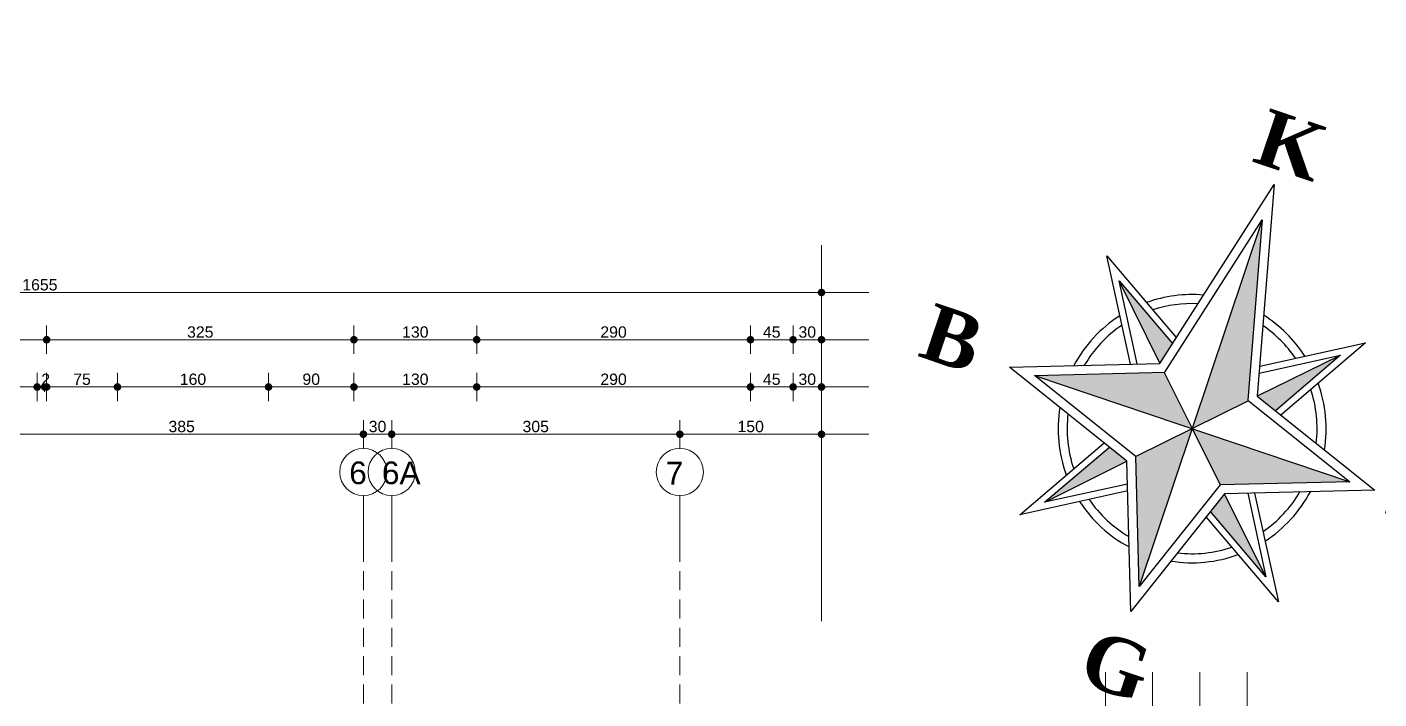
# Model space of a CAD drawing. Header units: millimetres. Extents: x 38129 to 72024, y -56282 to 16512.
# Drawn here: x 49103 to 50534, y -43069 to -42358 of the extents above; entities that cross this region are included whole.
import ezdxf

# ---------------------------------------------------------------- set-up
doc = ezdxf.new("R2010")
doc.units = ezdxf.units.MM
doc.linetypes.add('HIDDEN', pattern=[0.375, 0.25, -0.125])
for name, color, linetype, lineweight in [('AKS', 55, 'HIDDEN', 0), ('DIŞÖLÇÜ', 37, 'Continuous', 0), ('DÖŞEME', 4, 'Continuous', 15), ('dışölçü', 32, 'Continuous', 25)]:
    doc.layers.add(name, color=color, linetype=linetype, lineweight=lineweight)
doc.styles.add('icdisolcu_yazi', font='arial.ttf')
doc.styles.add('MALİ1', font='timesbd.ttf')
doc.styles.get("Standard").update_dxf_attribs({"font": 'arial.ttf'})
doc.dimstyles.new('İç Ölçü', dxfattribs={"dimtxt": 12, "dimasz": 8, "dimexe": 5, "dimexo": 0, "dimgap": 2, "dimtad": 1, "dimdec": 0, "dimzin": 12, "dimdsep": 46, "dimtxsty": 'icdisolcu_yazi', "dimblk": 'DOT', "dimcen": 8, "dimdle": 5, "dimclrd": 256, "dimclre": 256, "dimclrt": 7, "dimadec": 0, "dimazin": 3, "dimtfac": 1, "dimtdec": 0, "dimtix": 1, "dimtmove": 2, "dimatfit": 3, "dimldrblk": 'DOT', "dimfxl": 0, "dimtolj": 1, "dimtzin": 0, "dimlwd": -1, "dimlwe": -1, "dimarcsym": 0})

# ---------------------------------------------------------------- blocks, each defined once
blk = doc.blocks.new('KUZEY İŞARETİ')
at = {"layer": 'DÖŞEME'}
h = blk.add_hatch(color=256, dxfattribs=at)
h.paths.add_polyline_path([(0, -74.01), (-19.77, -19.77), (0, 0)])
h.paths.add_polyline_path([(74.01, 0), (19.77, -19.77), (0, 0)])
h.paths.add_polyline_path([(19.59, 19.59), (0, 0), (0, 97.96)])
h.paths.add_polyline_path([(-74.01, 0), (-19.77, 19.77), (0, 0)])
h = blk.add_hatch(color=256, dxfattribs=at)
h.paths.add_polyline_path([(-51.67, -51.83), (-32.27, -19.48), (-22.9, -22.9)])
h.paths.add_polyline_path([(51.84, -51.76), (19.46, -32.33), (22.9, -22.9)])
h.paths.add_polyline_path([(32.6, 19.36), (22.9, 22.9), (52.03, 51.88), (52.15, 51.95)])
h.paths.add_polyline_path([(-22.9, 22.9), (-51.67, 51.83), (-51.75, 51.95), (-20.35, 33.11)])
for p, q in [((0, 97.96), (0, -74.01)), ((-51.67, 51.83), (-22.9, 22.9)), ((52.03, 51.88), (22.9, 22.9)), ((19.77, 19.77), (-19.77, -19.77)), ((-19.77, 19.77), (0, 0)), ((-74.01, 0), (74.01, 0)), ((0, 0), (19.77, -19.77)), ((-51.67, -51.83), (-22.9, -22.9)), ((51.84, -51.76), (22.9, -22.9))]:
    blk.add_line(p, q)
for points in [[(-22.9, 22.9), (0, 114.49), (22.9, 22.9), (85.73, 0), (22.9, -22.9), (0, -85.73), (-22.9, -22.9), (-85.73, 0)], [(-19.52, 19.86), (0, 97.96), (19.52, 19.86), (74.01, 0), (19.77, -19.77), (0, -74.01), (-19.77, -19.77), (-74.01, 0)]]:
    blk.add_lwpolyline(points, close=True)
for points in [[(-35.15, 18.44), (-60.52, 60.72), (-19.58, 36.16)], [(19.64, 35.95), (60.92, 60.72), (35.48, 18.31)], [(-32.27, 19.48), (-51.75, 51.95), (-20.35, 33.11)], [(20.4, 32.9), (52.15, 51.95), (32.6, 19.36)], [(-18.34, -35.41), (-60.52, -60.72), (-35.15, -18.44)], [(-19.39, -32.53), (-51.75, -51.95), (-32.27, -19.48)], [(35.48, -18.31), (60.92, -60.72), (18.41, -35.21)], [(32.6, -19.36), (52.15, -51.95), (19.46, -32.33)]]:
    blk.add_lwpolyline(points)
for radius, start, end in [(59.62, 103.72159, 128.48425), (59.62, 51.30105, 76.27841), (55.61, 105.91894, 126.92698), (55.61, 52.84041, 74.08106), (59.62, 141.22955, 170.53007), (59.62, 9.46993, 38.41262), (55.61, 142.76296, 168.1645), (55.61, 11.8355, 36.84936), (59.62, 189.46993, 218.77045), (55.61, 191.8355, 217.23704), (55.61, 323.15064, 348.1645), (59.62, 321.58738, 350.53007), (59.62, 231.51575, 260.53007), (55.61, 233.07302, 258.1645), (59.62, 279.46993, 308.69895), (55.61, 281.8355, 307.15959)]:
    blk.add_arc((0, 0), radius, start, end)
at = {"style": 'MALİ1'}
for s, p in [('K', (-13.15, 121.07)), ('B', (-126.55, -8.33)), ('D', (92.59, -8.33)), ('G', (-13.15, -123.15))]:
    blk.add_text(s, height=25, dxfattribs=at).set_placement(p)
blk = doc.blocks.new('_Dot')
at = {"color": 0, "lineweight": -2}
blk.add_line((-0.5, 0), (-1, 0), dxfattribs=at)
at = {"color": 0, "lineweight": 30, "const_width": 0.5}
blk.add_lwpolyline([(-0.25, 0, 1), (0.25, 0, 1)], format="xyb", close=True, dxfattribs=at)
blk = doc.blocks.new('*D1173')
at = {"layer": 'Defpoints', "color": 0, "lineweight": 120, "transparency": 16777216}
for p in [(49074.2, -42788.7), (49459, -42788.7), (49459, -42788.7)]:
    blk.add_point(p, dxfattribs=at)
at = {"layer": 'DIŞÖLÇÜ', "transparency": 16777216}
for p, q in [((49074.2, -42788.7), (49074.2, -42783.7)), ((49459, -42788.7), (49459, -42783.7))]:
    blk.add_line(p, q, dxfattribs=at)
at = {"layer": 'DIŞÖLÇÜ', "linetype": 'Continuous', "transparency": 16777216}
blk.add_line((49082.2, -42788.7), (49451, -42788.7), dxfattribs=at)
at = {"layer": 'DIŞÖLÇÜ', "transparency": 16777216, "xscale": 8, "yscale": 8, "zscale": 8, "rotation": 180}
blk.add_blockref('_Dot', (49074.2, -42788.7), dxfattribs=at)
at = {"layer": 'DIŞÖLÇÜ', "transparency": 16777216, "xscale": 8, "yscale": 8, "zscale": 8}
blk.add_blockref('_Dot', (49459, -42788.7), dxfattribs=at)
at = {"layer": 'DIŞÖLÇÜ', "color": 7, "transparency": 16777216, "insert": (49266.6, -42780.6), "char_height": 12, "attachment_point": 5, "style": 'icdisolcu_yazi'}
blk.add_mtext('\\A1;385', dxfattribs=at)
blk = doc.blocks.new('*D1174')
at = {"layer": 'Defpoints', "color": 0, "lineweight": 120, "transparency": 16777216}
for p in [(49489, -42788.7), (49794.1, -42788.7), (49794.1, -42788.7)]:
    blk.add_point(p, dxfattribs=at)
at = {"layer": 'DIŞÖLÇÜ', "transparency": 16777216}
for p, q in [((49489, -42788.7), (49489, -42783.7)), ((49794.1, -42788.7), (49794.1, -42783.7))]:
    blk.add_line(p, q, dxfattribs=at)
at = {"layer": 'DIŞÖLÇÜ', "linetype": 'Continuous', "transparency": 16777216}
blk.add_line((49497, -42788.7), (49786.1, -42788.7), dxfattribs=at)
at = {"layer": 'DIŞÖLÇÜ', "transparency": 16777216, "xscale": 8, "yscale": 8, "zscale": 8, "rotation": 180}
blk.add_blockref('_Dot', (49489, -42788.7), dxfattribs=at)
at = {"layer": 'DIŞÖLÇÜ', "transparency": 16777216, "xscale": 8, "yscale": 8, "zscale": 8}
blk.add_blockref('_Dot', (49794.1, -42788.7), dxfattribs=at)
at = {"layer": 'DIŞÖLÇÜ', "color": 7, "transparency": 16777216, "insert": (49641.5, -42780.6), "char_height": 12, "attachment_point": 5, "style": 'icdisolcu_yazi'}
blk.add_mtext('\\A1;305', dxfattribs=at)
blk = doc.blocks.new('*D1175')
at = {"layer": 'Defpoints', "color": 0, "lineweight": 120, "transparency": 16777216}
for p in [(49794.1, -42788.7), (49944.1, -42788.7), (49944.1, -42788.7)]:
    blk.add_point(p, dxfattribs=at)
at = {"layer": 'DIŞÖLÇÜ', "transparency": 16777216}
for p, q in [((49794.1, -42788.7), (49794.1, -42783.7)), ((49944.1, -42788.7), (49944.1, -42783.7))]:
    blk.add_line(p, q, dxfattribs=at)
at = {"layer": 'DIŞÖLÇÜ', "linetype": 'Continuous', "transparency": 16777216}
blk.add_line((49802.1, -42788.7), (49936.1, -42788.7), dxfattribs=at)
at = {"layer": 'DIŞÖLÇÜ', "transparency": 16777216, "xscale": 8, "yscale": 8, "zscale": 8, "rotation": 180}
blk.add_blockref('_Dot', (49794.1, -42788.7), dxfattribs=at)
at = {"layer": 'DIŞÖLÇÜ', "transparency": 16777216, "xscale": 8, "yscale": 8, "zscale": 8}
blk.add_blockref('_Dot', (49944.1, -42788.7), dxfattribs=at)
at = {"layer": 'DIŞÖLÇÜ', "color": 7, "transparency": 16777216, "insert": (49869.1, -42780.6), "char_height": 12, "attachment_point": 5, "style": 'icdisolcu_yazi'}
blk.add_mtext('\\A1;150', dxfattribs=at)
blk = doc.blocks.new('*D1206')
at = {"layer": 'Defpoints', "color": 0, "lineweight": 120, "transparency": 16777216}
for p in [(48993.6, -42738.7), (49113.6, -42738.7), (49113.6, -42738.7)]:
    blk.add_point(p, dxfattribs=at)
at = {"layer": 'DIŞÖLÇÜ', "transparency": 16777216}
for p, q in [((48993.6, -42738.7), (48993.6, -42733.7)), ((49113.6, -42738.7), (49113.6, -42733.7))]:
    blk.add_line(p, q, dxfattribs=at)
at = {"layer": 'DIŞÖLÇÜ', "linetype": 'Continuous', "transparency": 16777216}
blk.add_line((49001.6, -42738.7), (49105.6, -42738.7), dxfattribs=at)
at = {"layer": 'DIŞÖLÇÜ', "transparency": 16777216, "xscale": 8, "yscale": 8, "zscale": 8, "rotation": 180}
blk.add_blockref('_Dot', (48993.6, -42738.7), dxfattribs=at)
at = {"layer": 'DIŞÖLÇÜ', "transparency": 16777216, "xscale": 8, "yscale": 8, "zscale": 8}
blk.add_blockref('_Dot', (49113.6, -42738.7), dxfattribs=at)
at = {"layer": 'DIŞÖLÇÜ', "color": 7, "transparency": 16777216, "insert": (49053.6, -42730.6), "char_height": 12, "attachment_point": 5, "style": 'icdisolcu_yazi'}
blk.add_mtext('\\A1;120', dxfattribs=at)
blk = doc.blocks.new('*D1207')
at = {"layer": 'Defpoints', "color": 0, "lineweight": 120, "transparency": 16777216}
for p in [(49121.5, -42738.7), (49123.6, -42738.7), (49123.6, -42738.7)]:
    blk.add_point(p, dxfattribs=at)
at = {"layer": 'DIŞÖLÇÜ', "linetype": 'Continuous', "transparency": 16777216}
for p, q in [((49113.5, -42738.7), (49105.5, -42738.7)), ((49121.5, -42738.7), (49123.6, -42738.7)), ((49131.6, -42738.7), (49139.6, -42738.7))]:
    blk.add_line(p, q, dxfattribs=at)
at = {"layer": 'DIŞÖLÇÜ', "transparency": 16777216}
for p, q in [((49121.5, -42738.7), (49121.5, -42743.7)), ((49123.6, -42738.7), (49123.6, -42743.7))]:
    blk.add_line(p, q, dxfattribs=at)
at = {"layer": 'DIŞÖLÇÜ', "transparency": 16777216, "xscale": 8, "yscale": 8, "zscale": 8}
blk.add_blockref('_Dot', (49121.5, -42738.7), dxfattribs=at)
at = {"layer": 'DIŞÖLÇÜ', "transparency": 16777216, "xscale": 8, "yscale": 8, "zscale": 8, "rotation": 180}
blk.add_blockref('_Dot', (49123.6, -42738.7), dxfattribs=at)
at = {"layer": 'DIŞÖLÇÜ', "color": 7, "transparency": 16777216, "insert": (49122.6, -42730.7), "char_height": 12, "attachment_point": 5, "style": 'icdisolcu_yazi'}
blk.add_mtext('\\A1;2', dxfattribs=at)
blk = doc.blocks.new('*D1208')
at = {"layer": 'Defpoints', "color": 0, "lineweight": 120, "transparency": 16777216}
for p in [(49123.6, -42738.7), (49198.6, -42738.7), (49198.6, -42738.7)]:
    blk.add_point(p, dxfattribs=at)
at = {"layer": 'DIŞÖLÇÜ', "transparency": 16777216}
for p, q in [((49123.6, -42738.7), (49123.6, -42733.7)), ((49198.6, -42738.7), (49198.6, -42733.7))]:
    blk.add_line(p, q, dxfattribs=at)
at = {"layer": 'DIŞÖLÇÜ', "linetype": 'Continuous', "transparency": 16777216}
blk.add_line((49131.6, -42738.7), (49190.6, -42738.7), dxfattribs=at)
at = {"layer": 'DIŞÖLÇÜ', "transparency": 16777216, "xscale": 8, "yscale": 8, "zscale": 8, "rotation": 180}
blk.add_blockref('_Dot', (49123.6, -42738.7), dxfattribs=at)
at = {"layer": 'DIŞÖLÇÜ', "transparency": 16777216, "xscale": 8, "yscale": 8, "zscale": 8}
blk.add_blockref('_Dot', (49198.6, -42738.7), dxfattribs=at)
at = {"layer": 'DIŞÖLÇÜ', "color": 7, "transparency": 16777216, "insert": (49161.1, -42730.6), "char_height": 12, "attachment_point": 5, "style": 'icdisolcu_yazi'}
blk.add_mtext('\\A1;75', dxfattribs=at)
blk = doc.blocks.new('*D1209')
at = {"layer": 'Defpoints', "color": 0, "lineweight": 120, "transparency": 16777216}
for p in [(49198.6, -42738.7), (49358.6, -42738.7), (49358.6, -42738.7)]:
    blk.add_point(p, dxfattribs=at)
at = {"layer": 'DIŞÖLÇÜ', "transparency": 16777216}
for p, q in [((49198.6, -42738.7), (49198.6, -42733.7)), ((49358.6, -42738.7), (49358.6, -42733.7))]:
    blk.add_line(p, q, dxfattribs=at)
at = {"layer": 'DIŞÖLÇÜ', "linetype": 'Continuous', "transparency": 16777216}
blk.add_line((49206.6, -42738.7), (49350.6, -42738.7), dxfattribs=at)
at = {"layer": 'DIŞÖLÇÜ', "transparency": 16777216, "xscale": 8, "yscale": 8, "zscale": 8, "rotation": 180}
blk.add_blockref('_Dot', (49198.6, -42738.7), dxfattribs=at)
at = {"layer": 'DIŞÖLÇÜ', "transparency": 16777216, "xscale": 8, "yscale": 8, "zscale": 8}
blk.add_blockref('_Dot', (49358.6, -42738.7), dxfattribs=at)
at = {"layer": 'DIŞÖLÇÜ', "color": 7, "transparency": 16777216, "insert": (49278.6, -42730.6), "char_height": 12, "attachment_point": 5, "style": 'icdisolcu_yazi'}
blk.add_mtext('\\A1;160', dxfattribs=at)
blk = doc.blocks.new('*D1210')
at = {"layer": 'Defpoints', "color": 0, "lineweight": 120, "transparency": 16777216}
for p in [(49358.6, -42738.7), (49449, -42738.7), (49449, -42738.7)]:
    blk.add_point(p, dxfattribs=at)
at = {"layer": 'DIŞÖLÇÜ', "transparency": 16777216}
for p, q in [((49358.6, -42738.7), (49358.6, -42733.7)), ((49449, -42738.7), (49449, -42733.7))]:
    blk.add_line(p, q, dxfattribs=at)
at = {"layer": 'DIŞÖLÇÜ', "linetype": 'Continuous', "transparency": 16777216}
blk.add_line((49366.6, -42738.7), (49441, -42738.7), dxfattribs=at)
at = {"layer": 'DIŞÖLÇÜ', "transparency": 16777216, "xscale": 8, "yscale": 8, "zscale": 8, "rotation": 180}
blk.add_blockref('_Dot', (49358.6, -42738.7), dxfattribs=at)
at = {"layer": 'DIŞÖLÇÜ', "transparency": 16777216, "xscale": 8, "yscale": 8, "zscale": 8}
blk.add_blockref('_Dot', (49449, -42738.7), dxfattribs=at)
at = {"layer": 'DIŞÖLÇÜ', "color": 7, "transparency": 16777216, "insert": (49403.8, -42730.6), "char_height": 12, "attachment_point": 5, "style": 'icdisolcu_yazi'}
blk.add_mtext('\\A1;90', dxfattribs=at)
blk = doc.blocks.new('*D1211')
at = {"layer": 'Defpoints', "color": 0, "lineweight": 120, "transparency": 16777216}
for p in [(49449, -42738.7), (49579, -42738.7), (49579, -42738.7)]:
    blk.add_point(p, dxfattribs=at)
at = {"layer": 'DIŞÖLÇÜ', "transparency": 16777216}
for p, q in [((49449, -42738.7), (49449, -42733.7)), ((49579, -42738.7), (49579, -42733.7))]:
    blk.add_line(p, q, dxfattribs=at)
at = {"layer": 'DIŞÖLÇÜ', "linetype": 'Continuous', "transparency": 16777216}
blk.add_line((49457, -42738.7), (49571, -42738.7), dxfattribs=at)
at = {"layer": 'DIŞÖLÇÜ', "transparency": 16777216, "xscale": 8, "yscale": 8, "zscale": 8, "rotation": 180}
blk.add_blockref('_Dot', (49449, -42738.7), dxfattribs=at)
at = {"layer": 'DIŞÖLÇÜ', "transparency": 16777216, "xscale": 8, "yscale": 8, "zscale": 8}
blk.add_blockref('_Dot', (49579, -42738.7), dxfattribs=at)
at = {"layer": 'DIŞÖLÇÜ', "color": 7, "transparency": 16777216, "insert": (49514, -42730.6), "char_height": 12, "attachment_point": 5, "style": 'icdisolcu_yazi'}
blk.add_mtext('\\A1;130', dxfattribs=at)
blk = doc.blocks.new('*D1212')
at = {"layer": 'Defpoints', "color": 0, "lineweight": 120, "transparency": 16777216}
for p in [(49579, -42738.7), (49868.9, -42738.7), (49868.9, -42738.7)]:
    blk.add_point(p, dxfattribs=at)
at = {"layer": 'DIŞÖLÇÜ', "transparency": 16777216}
for p, q in [((49579, -42738.7), (49579, -42733.7)), ((49868.9, -42738.7), (49868.9, -42733.7))]:
    blk.add_line(p, q, dxfattribs=at)
at = {"layer": 'DIŞÖLÇÜ', "linetype": 'Continuous', "transparency": 16777216}
blk.add_line((49587, -42738.7), (49860.9, -42738.7), dxfattribs=at)
at = {"layer": 'DIŞÖLÇÜ', "transparency": 16777216, "xscale": 8, "yscale": 8, "zscale": 8, "rotation": 180}
blk.add_blockref('_Dot', (49579, -42738.7), dxfattribs=at)
at = {"layer": 'DIŞÖLÇÜ', "transparency": 16777216, "xscale": 8, "yscale": 8, "zscale": 8}
blk.add_blockref('_Dot', (49868.9, -42738.7), dxfattribs=at)
at = {"layer": 'DIŞÖLÇÜ', "color": 7, "transparency": 16777216, "insert": (49723.9, -42730.6), "char_height": 12, "attachment_point": 5, "style": 'icdisolcu_yazi'}
blk.add_mtext('\\A1;290', dxfattribs=at)
blk = doc.blocks.new('*D1213')
at = {"layer": 'Defpoints', "color": 0, "lineweight": 120, "transparency": 16777216}
for p in [(49868.9, -42738.7), (49914, -42738.7), (49914, -42738.7)]:
    blk.add_point(p, dxfattribs=at)
at = {"layer": 'DIŞÖLÇÜ', "transparency": 16777216}
for p, q in [((49868.9, -42738.7), (49868.9, -42733.7)), ((49914, -42738.7), (49914, -42733.7))]:
    blk.add_line(p, q, dxfattribs=at)
at = {"layer": 'DIŞÖLÇÜ', "linetype": 'Continuous', "transparency": 16777216}
blk.add_line((49876.9, -42738.7), (49906, -42738.7), dxfattribs=at)
at = {"layer": 'DIŞÖLÇÜ', "transparency": 16777216, "xscale": 8, "yscale": 8, "zscale": 8, "rotation": 180}
blk.add_blockref('_Dot', (49868.9, -42738.7), dxfattribs=at)
at = {"layer": 'DIŞÖLÇÜ', "transparency": 16777216, "xscale": 8, "yscale": 8, "zscale": 8}
blk.add_blockref('_Dot', (49914, -42738.7), dxfattribs=at)
at = {"layer": 'DIŞÖLÇÜ', "color": 7, "transparency": 16777216, "insert": (49891.4, -42730.6), "char_height": 12, "attachment_point": 5, "style": 'icdisolcu_yazi'}
blk.add_mtext('\\A1;45', dxfattribs=at)
blk = doc.blocks.new('*D1214')
at = {"layer": 'Defpoints', "color": 0, "lineweight": 120, "transparency": 16777216}
for p in [(49914, -42738.7), (49944.1, -42738.7), (49944.1, -42738.7)]:
    blk.add_point(p, dxfattribs=at)
at = {"layer": 'DIŞÖLÇÜ', "transparency": 16777216}
for p, q in [((49914, -42738.7), (49914, -42733.7)), ((49944.1, -42738.7), (49944.1, -42733.7))]:
    blk.add_line(p, q, dxfattribs=at)
at = {"layer": 'DIŞÖLÇÜ', "linetype": 'Continuous', "transparency": 16777216}
blk.add_line((49922, -42738.7), (49936.1, -42738.7), dxfattribs=at)
at = {"layer": 'DIŞÖLÇÜ', "transparency": 16777216, "xscale": 8, "yscale": 8, "zscale": 8, "rotation": 180}
blk.add_blockref('_Dot', (49914, -42738.7), dxfattribs=at)
at = {"layer": 'DIŞÖLÇÜ', "transparency": 16777216, "xscale": 8, "yscale": 8, "zscale": 8}
blk.add_blockref('_Dot', (49944.1, -42738.7), dxfattribs=at)
at = {"layer": 'DIŞÖLÇÜ', "color": 7, "transparency": 16777216, "insert": (49929, -42730.6), "char_height": 12, "attachment_point": 5, "style": 'icdisolcu_yazi'}
blk.add_mtext('\\A1;30', dxfattribs=at)
blk = doc.blocks.new('*D1215')
at = {"layer": 'Defpoints', "color": 0, "lineweight": 120, "transparency": 16777216}
for p in [(49914, -42688.7), (49914, -42688.7), (49944.1, -42688.7)]:
    blk.add_point(p, dxfattribs=at)
at = {"layer": 'DIŞÖLÇÜ', "transparency": 16777216}
for p, q in [((49914, -42688.7), (49914, -42683.7)), ((49944.1, -42688.7), (49944.1, -42683.7))]:
    blk.add_line(p, q, dxfattribs=at)
at = {"layer": 'DIŞÖLÇÜ', "linetype": 'Continuous', "transparency": 16777216}
blk.add_line((49936.1, -42688.7), (49922, -42688.7), dxfattribs=at)
at = {"layer": 'DIŞÖLÇÜ', "transparency": 16777216, "xscale": 8, "yscale": 8, "zscale": 8, "rotation": 180}
blk.add_blockref('_Dot', (49914, -42688.7), dxfattribs=at)
at = {"layer": 'DIŞÖLÇÜ', "transparency": 16777216, "xscale": 8, "yscale": 8, "zscale": 8}
blk.add_blockref('_Dot', (49944.1, -42688.7), dxfattribs=at)
at = {"layer": 'DIŞÖLÇÜ', "color": 7, "transparency": 16777216, "insert": (49929, -42680.6), "char_height": 12, "attachment_point": 5, "style": 'icdisolcu_yazi'}
blk.add_mtext('\\A1;30', dxfattribs=at)
blk = doc.blocks.new('*D1216')
at = {"layer": 'Defpoints', "color": 0, "lineweight": 120, "transparency": 16777216}
for p in [(49868.9, -42688.7), (49868.9, -42688.7), (49914, -42688.7)]:
    blk.add_point(p, dxfattribs=at)
at = {"layer": 'DIŞÖLÇÜ', "transparency": 16777216}
for p, q in [((49868.9, -42688.7), (49868.9, -42683.7)), ((49914, -42688.7), (49914, -42683.7))]:
    blk.add_line(p, q, dxfattribs=at)
at = {"layer": 'DIŞÖLÇÜ', "linetype": 'Continuous', "transparency": 16777216}
blk.add_line((49906, -42688.7), (49876.9, -42688.7), dxfattribs=at)
at = {"layer": 'DIŞÖLÇÜ', "transparency": 16777216, "xscale": 8, "yscale": 8, "zscale": 8, "rotation": 180}
blk.add_blockref('_Dot', (49868.9, -42688.7), dxfattribs=at)
at = {"layer": 'DIŞÖLÇÜ', "transparency": 16777216, "xscale": 8, "yscale": 8, "zscale": 8}
blk.add_blockref('_Dot', (49914, -42688.7), dxfattribs=at)
at = {"layer": 'DIŞÖLÇÜ', "color": 7, "transparency": 16777216, "insert": (49891.4, -42680.6), "char_height": 12, "attachment_point": 5, "style": 'icdisolcu_yazi'}
blk.add_mtext('\\A1;45', dxfattribs=at)
blk = doc.blocks.new('*D1217')
at = {"layer": 'Defpoints', "color": 0, "lineweight": 120, "transparency": 16777216}
for p in [(49579, -42688.7), (49579, -42688.7), (49868.9, -42688.7)]:
    blk.add_point(p, dxfattribs=at)
at = {"layer": 'DIŞÖLÇÜ', "transparency": 16777216}
for p, q in [((49579, -42688.7), (49579, -42683.7)), ((49868.9, -42688.7), (49868.9, -42683.7))]:
    blk.add_line(p, q, dxfattribs=at)
at = {"layer": 'DIŞÖLÇÜ', "linetype": 'Continuous', "transparency": 16777216}
blk.add_line((49860.9, -42688.7), (49587, -42688.7), dxfattribs=at)
at = {"layer": 'DIŞÖLÇÜ', "transparency": 16777216, "xscale": 8, "yscale": 8, "zscale": 8, "rotation": 180}
blk.add_blockref('_Dot', (49579, -42688.7), dxfattribs=at)
at = {"layer": 'DIŞÖLÇÜ', "transparency": 16777216, "xscale": 8, "yscale": 8, "zscale": 8}
blk.add_blockref('_Dot', (49868.9, -42688.7), dxfattribs=at)
at = {"layer": 'DIŞÖLÇÜ', "color": 7, "transparency": 16777216, "insert": (49723.9, -42680.6), "char_height": 12, "attachment_point": 5, "style": 'icdisolcu_yazi'}
blk.add_mtext('\\A1;290', dxfattribs=at)
blk = doc.blocks.new('*D1218')
at = {"layer": 'Defpoints', "color": 0, "lineweight": 120, "transparency": 16777216}
for p in [(49449, -42688.7), (49449, -42688.7), (49579, -42688.7)]:
    blk.add_point(p, dxfattribs=at)
at = {"layer": 'DIŞÖLÇÜ', "transparency": 16777216}
for p, q in [((49449, -42688.7), (49449, -42683.7)), ((49579, -42688.7), (49579, -42683.7))]:
    blk.add_line(p, q, dxfattribs=at)
at = {"layer": 'DIŞÖLÇÜ', "linetype": 'Continuous', "transparency": 16777216}
blk.add_line((49571, -42688.7), (49457, -42688.7), dxfattribs=at)
at = {"layer": 'DIŞÖLÇÜ', "transparency": 16777216, "xscale": 8, "yscale": 8, "zscale": 8, "rotation": 180}
blk.add_blockref('_Dot', (49449, -42688.7), dxfattribs=at)
at = {"layer": 'DIŞÖLÇÜ', "transparency": 16777216, "xscale": 8, "yscale": 8, "zscale": 8}
blk.add_blockref('_Dot', (49579, -42688.7), dxfattribs=at)
at = {"layer": 'DIŞÖLÇÜ', "color": 7, "transparency": 16777216, "insert": (49514, -42680.6), "char_height": 12, "attachment_point": 5, "style": 'icdisolcu_yazi'}
blk.add_mtext('\\A1;130', dxfattribs=at)
blk = doc.blocks.new('*D1219')
at = {"layer": 'Defpoints', "color": 0, "lineweight": 120, "transparency": 16777216}
for p in [(49123.6, -42688.7), (49123.6, -42688.7), (49449, -42688.7)]:
    blk.add_point(p, dxfattribs=at)
at = {"layer": 'DIŞÖLÇÜ', "transparency": 16777216}
for p, q in [((49123.6, -42688.7), (49123.6, -42683.7)), ((49449, -42688.7), (49449, -42683.7))]:
    blk.add_line(p, q, dxfattribs=at)
at = {"layer": 'DIŞÖLÇÜ', "linetype": 'Continuous', "transparency": 16777216}
blk.add_line((49441, -42688.7), (49131.6, -42688.7), dxfattribs=at)
at = {"layer": 'DIŞÖLÇÜ', "transparency": 16777216, "xscale": 8, "yscale": 8, "zscale": 8, "rotation": 180}
blk.add_blockref('_Dot', (49123.6, -42688.7), dxfattribs=at)
at = {"layer": 'DIŞÖLÇÜ', "transparency": 16777216, "xscale": 8, "yscale": 8, "zscale": 8}
blk.add_blockref('_Dot', (49449, -42688.7), dxfattribs=at)
at = {"layer": 'DIŞÖLÇÜ', "color": 7, "transparency": 16777216, "insert": (49286.3, -42680.6), "char_height": 12, "attachment_point": 5, "style": 'icdisolcu_yazi'}
blk.add_mtext('\\A1;325', dxfattribs=at)
blk = doc.blocks.new('*D1220')
at = {"layer": 'Defpoints', "color": 0, "lineweight": 120, "transparency": 16777216}
for p in [(48908.8, -42688.7), (48908.8, -42688.7), (49123.6, -42688.7)]:
    blk.add_point(p, dxfattribs=at)
at = {"layer": 'DIŞÖLÇÜ', "transparency": 16777216}
for p, q in [((48908.8, -42688.7), (48908.8, -42683.7)), ((49123.6, -42688.7), (49123.6, -42683.7))]:
    blk.add_line(p, q, dxfattribs=at)
at = {"layer": 'DIŞÖLÇÜ', "linetype": 'Continuous', "transparency": 16777216}
blk.add_line((49115.6, -42688.7), (48916.8, -42688.7), dxfattribs=at)
at = {"layer": 'DIŞÖLÇÜ', "transparency": 16777216, "xscale": 8, "yscale": 8, "zscale": 8, "rotation": 180}
blk.add_blockref('_Dot', (48908.8, -42688.7), dxfattribs=at)
at = {"layer": 'DIŞÖLÇÜ', "transparency": 16777216, "xscale": 8, "yscale": 8, "zscale": 8}
blk.add_blockref('_Dot', (49123.6, -42688.7), dxfattribs=at)
at = {"layer": 'DIŞÖLÇÜ', "color": 7, "transparency": 16777216, "insert": (49016.2, -42680.6), "char_height": 12, "attachment_point": 5, "style": 'icdisolcu_yazi'}
blk.add_mtext('\\A1;215', dxfattribs=at)
blk = doc.blocks.new('*D1222')
at = {"layer": 'Defpoints', "color": 0, "lineweight": 120, "transparency": 16777216}
for p in [(48289, -42638.7), (49944.1, -42638.7), (49944.1, -42638.7)]:
    blk.add_point(p, dxfattribs=at)
at = {"layer": 'DIŞÖLÇÜ', "transparency": 16777216}
for p, q in [((48289, -42638.7), (48289, -42633.7)), ((49944.1, -42638.7), (49944.1, -42633.7))]:
    blk.add_line(p, q, dxfattribs=at)
at = {"layer": 'DIŞÖLÇÜ', "linetype": 'Continuous', "transparency": 16777216}
blk.add_line((48297, -42638.7), (49936.1, -42638.7), dxfattribs=at)
at = {"layer": 'DIŞÖLÇÜ', "transparency": 16777216, "xscale": 8, "yscale": 8, "zscale": 8, "rotation": 180}
blk.add_blockref('_Dot', (48289, -42638.7), dxfattribs=at)
at = {"layer": 'DIŞÖLÇÜ', "transparency": 16777216, "xscale": 8, "yscale": 8, "zscale": 8}
blk.add_blockref('_Dot', (49944.1, -42638.7), dxfattribs=at)
at = {"layer": 'DIŞÖLÇÜ', "color": 7, "transparency": 16777216, "insert": (49116.5, -42630.6), "char_height": 12, "attachment_point": 5, "style": 'icdisolcu_yazi'}
blk.add_mtext('\\A1;1655', dxfattribs=at)
blk = doc.blocks.new('*D1359')
at = {"layer": 'Defpoints', "color": 0, "lineweight": 120, "transparency": 16777216}
for p in [(49459, -42788.7), (49489, -42788.7), (49489, -42788.7)]:
    blk.add_point(p, dxfattribs=at)
at = {"layer": 'DIŞÖLÇÜ', "transparency": 16777216}
for p, q in [((49459, -42788.7), (49459, -42783.7)), ((49489, -42788.7), (49489, -42783.7))]:
    blk.add_line(p, q, dxfattribs=at)
at = {"layer": 'DIŞÖLÇÜ', "linetype": 'Continuous', "transparency": 16777216}
blk.add_line((49467, -42788.7), (49481, -42788.7), dxfattribs=at)
at = {"layer": 'DIŞÖLÇÜ', "transparency": 16777216, "xscale": 8, "yscale": 8, "zscale": 8, "rotation": 180}
blk.add_blockref('_Dot', (49459, -42788.7), dxfattribs=at)
at = {"layer": 'DIŞÖLÇÜ', "transparency": 16777216, "xscale": 8, "yscale": 8, "zscale": 8}
blk.add_blockref('_Dot', (49489, -42788.7), dxfattribs=at)
at = {"layer": 'DIŞÖLÇÜ', "color": 7, "transparency": 16777216, "insert": (49474, -42780.6), "char_height": 12, "attachment_point": 5, "style": 'icdisolcu_yazi'}
blk.add_mtext('\\A1;30', dxfattribs=at)

msp = doc.modelspace()

# ---------------------------------------------------------------- linework, layer by layer
at = {"layer": 'AKS', "ltscale": 80}
for p, q in [((49459, -42903.7), (49459, -45280.4)), ((49489, -42903.7), (49489, -45280.4)), ((49794.1, -42903.7), (49794.1, -45280.4))]:
    msp.add_line(p, q, dxfattribs=at)
at = {"layer": 'DIŞÖLÇÜ'}
for p, q in [((49944.1, -42588.7), (49944.1, -42986.5)), ((48239, -42638.7), (49994.1, -42638.7)), ((49123.6, -42673.7), (49123.6, -42703.7)), ((49449, -42673.7), (49449, -42703.7)), ((49579, -42673.7), (49579, -42703.7)), ((49868.9, -42673.7), (49868.9, -42703.7)), ((49914, -42673.7), (49914, -42703.7)), ((48239, -42688.7), (49994.1, -42688.7)), ((49113.6, -42723.7), (49113.6, -42753.7)), ((49123.6, -42723.7), (49123.6, -42753.7)), ((49198.6, -42723.7), (49198.6, -42753.7)), ((49358.6, -42723.7), (49358.6, -42753.7)), ((49449, -42723.7), (49449, -42753.7)), ((49579, -42723.7), (49579, -42753.7)), ((49868.9, -42723.7), (49868.9, -42753.7)), ((49914, -42723.7), (49914, -42753.7)), ((48239, -42738.7), (49994.1, -42738.7)), ((49459, -42773.7), (49459, -42803.7)), ((49489, -42773.7), (49489, -42803.7)), ((49794.1, -42773.7), (49794.1, -42803.7)), ((48239, -42788.7), (49994.1, -42788.7)), ((49459, -42853.7), (49459, -42903.7)), ((49459, -42853.7), (49459, -42903.7)), ((49489, -42853.7), (49489, -42903.7)), ((49489, -42853.7), (49489, -42903.7)), ((49794.1, -42853.7), (49794.1, -42903.7)), ((49794.1, -42853.7), (49794.1, -42903.7)), ((50244.7, -43040.4), (50244.7, -45160.4)), ((50294.7, -43040.4), (50294.7, -45160.4)), ((50344.7, -43040.4), (50344.7, -45160.4)), ((50394.7, -43040.4), (50394.7, -45160.4))]:
    msp.add_line(p, q, dxfattribs=at)
for centre in [(49459, -42828.7), (49489, -42828.7), (49794.1, -42828.7)]:
    msp.add_circle(centre, 25, dxfattribs=at)

# ---------------------------------------------------------------- block references
at = {"layer": 'dışölçü', "xscale": 2.379999999934821, "yscale": 2.379999999934821, "zscale": 2.379999999934821, "rotation": 341.4124835901688}
msp.add_blockref('KUZEY İŞARETİ', (50336.5, -42782.8), dxfattribs=at)

# ---------------------------------------------------------------- texts
at = {"layer": 'DIŞÖLÇÜ', "char_height": 24, "width": 425.623, "attachment_point": 7, "rotation": 360}
for s, insert in [('6', (49444, -42841.9)), ('6A', (49478.6, -42841.9)), ('7', (49779.1, -42841.9))]:
    msp.add_mtext(s, dxfattribs=dict(at, insert=insert))

# ---------------------------------------------------------------- dimensions: what is measured, and where the dimension line sits
at = {"layer": 'DIŞÖLÇÜ'}
for base, p1, p2, picture, middle in [((49944.1, -42638.7), (48289, -42638.7), (49944.1, -42638.7), '*D1222', (49116.5, -42630.6)), ((48908.8, -42688.7), (49123.6, -42688.7), (48908.8, -42688.7), '*D1220', (49016.2, -42680.6)), ((49123.6, -42688.7), (49449, -42688.7), (49123.6, -42688.7), '*D1219', (49286.3, -42680.6)), ((49449, -42688.7), (49579, -42688.7), (49449, -42688.7), '*D1218', (49514, -42680.6)), ((49579, -42688.7), (49868.9, -42688.7), (49579, -42688.7), '*D1217', (49723.9, -42680.6)), ((49868.9, -42688.7), (49914, -42688.7), (49868.9, -42688.7), '*D1216', (49891.4, -42680.6)), ((49914, -42688.7), (49944.1, -42688.7), (49914, -42688.7), '*D1215', (49929, -42680.6)), ((49113.6, -42738.7), (48993.6, -42738.7), (49113.6, -42738.7), '*D1206', (49053.6, -42730.6)), ((49123.6, -42738.7), (49121.5, -42738.7), (49123.6, -42738.7), '*D1207', (49122.6, -42730.7)), ((49198.6, -42738.7), (49123.6, -42738.7), (49198.6, -42738.7), '*D1208', (49161.1, -42730.6)), ((49358.6, -42738.7), (49198.6, -42738.7), (49358.6, -42738.7), '*D1209', (49278.6, -42730.6)), ((49449, -42738.7), (49358.6, -42738.7), (49449, -42738.7), '*D1210', (49403.8, -42730.6)), ((49579, -42738.7), (49449, -42738.7), (49579, -42738.7), '*D1211', (49514, -42730.6)), ((49868.9, -42738.7), (49579, -42738.7), (49868.9, -42738.7), '*D1212', (49723.9, -42730.6)), ((49914, -42738.7), (49868.9, -42738.7), (49914, -42738.7), '*D1213', (49891.4, -42730.6)), ((49944.1, -42738.7), (49914, -42738.7), (49944.1, -42738.7), '*D1214', (49929, -42730.6)), ((49459, -42788.7), (49074.2, -42788.7), (49459, -42788.7), '*D1173', (49266.6, -42780.6)), ((49489, -42788.7), (49459, -42788.7), (49489, -42788.7), '*D1359', (49474, -42780.6)), ((49794.1, -42788.7), (49489, -42788.7), (49794.1, -42788.7), '*D1174', (49641.5, -42780.6)), ((49944.1, -42788.7), (49794.1, -42788.7), (49944.1, -42788.7), '*D1175', (49869.1, -42780.6))]:
    dim = msp.add_linear_dim(base=base, p1=p1, p2=p2, dimstyle='İç Ölçü', dxfattribs=at)
    dim.commit()
    dim.dimension.update_dxf_attribs({"geometry": picture, "text_midpoint": middle})

doc.saveas('drawing.dxf')
